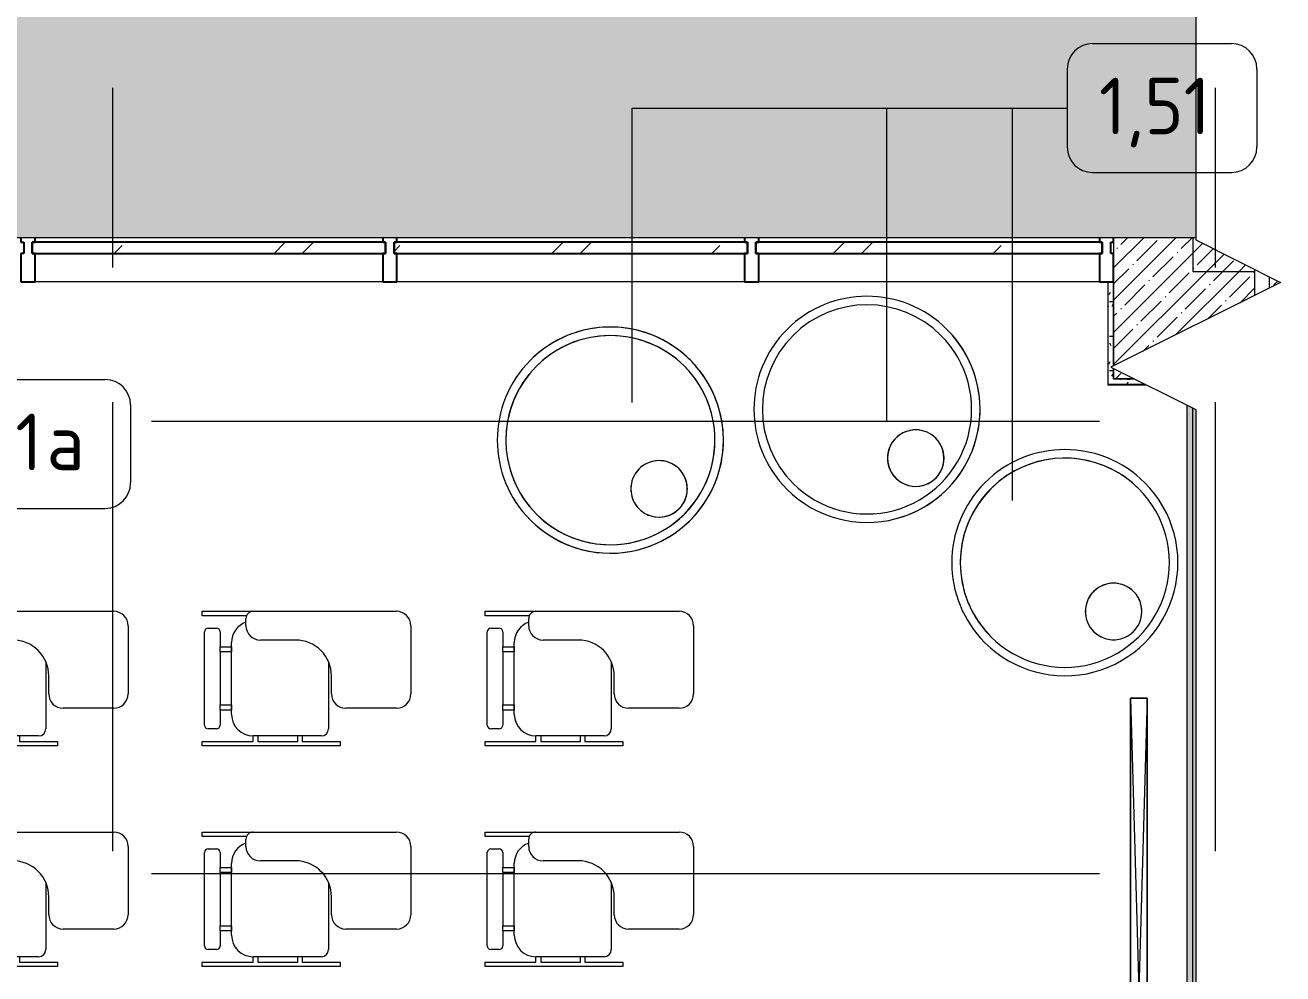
# Model space of a CAD drawing. Header units: millimetres. Extents: x 957 to 228198, y -8553 to 29000.
# Drawn here: x 70102 to 74551, y 13045 to 16401 of the extents above; entities that cross this region are included whole.
import ezdxf

# ---------------------------------------------------------------- set-up
doc = ezdxf.new("R2010")
doc.units = ezdxf.units.MM
doc.linetypes.add('Осевая', pattern=[3175, 635, -476.25, 1587.5, -476.25])
for name, color, linetype, lineweight in [('A-DETL', 7, 'Continuous', 9), ('A-DETL-GENF', 7, 'Continuous', 9), ('A-GLAZ-CURT', 7, 'Continuous', 9), ('A-GLAZ-CURT-1', 7, 'Continuous', 25), ('A-GLAZ-CWMG', 7, 'Continuous', 9), ('A-GLAZ-CWMG-1', 7, 'Continuous', 25), ('A-WALL', 7, 'Continuous', 9), ('I-FURN-IDEN', 7, 'Continuous', 9), ('I-WALL', 7, 'Continuous', 9), ('S-COLS', 7, 'Continuous', 9), ('Оси', 7, 'Continuous', 9), ('Оси-2', 7, 'Осевая', 9)]:
    doc.layers.add(name, color=color, linetype=linetype, lineweight=lineweight)
for name, color, linetype, lineweight, true_color in [('A-DETL-GENF-2', 7, 'Continuous', 9, 0xd4d4d4), ('A-WALL-1', 9, 'Continuous', 9, 0x808080), ('A-WALL-FNSH-1', 9, 'Continuous', 9, 0x808080), ('I-FURN-1', 9, 'Continuous', 9, 0x808080)]:
    doc.layers.add(name, color=color, linetype=linetype, lineweight=lineweight, true_color=true_color)
doc.styles.add('GOST Common_3', font='GOST_Common.ttf', dxfattribs={"height": 200})
pattern_1 = [(45, (-10247.55, 0), (-57.02463, 57.02463), []), (45, (-10190.526, 0), (-57.02463, 57.02463), [100.806, -20.161, 3.353, -16.808])]
pattern_2 = [(0, (-10247.55, 0), (121.92, 30.48), [10.058, -81.382, 10.058, -81.382, -487.68]), (0, (-10247.55, 0), (121.92, 30.48), [-182.88, 10.058, -172.822, 10.058, -81.382, -213.36]), (0, (-10247.55, 0), (121.92, 30.48), [-457.2, 10.058, -50.902, 10.058, -142.342]), (120, (-10201.83, 15.24), (-87.356454, 90.345817), [10.058, -81.382, 10.058, -81.382, -487.68]), (120, (-10201.83, 15.24), (-87.356454, 90.345817), [-182.88, 10.058, -172.822, 10.058, -81.382, -213.36]), (120, (-10201.83, 15.24), (-87.356454, 90.345817), [-457.2, 10.058, -50.902, 10.058, -142.342]), (240, (-10186.59, 76.2), (-34.563546, -120.825817), [10.058, -81.382, 10.058, -81.382, -487.68]), (240, (-10186.59, 76.2), (-34.563546, -120.825817), [-182.88, 10.058, -172.822, 10.058, -81.382, -213.36]), (240, (-10186.59, 76.2), (-34.563546, -120.825817), [-457.2, 10.058, -50.902, 10.058, -142.342])]

# ---------------------------------------------------------------- blocks, each defined once
blk = doc.blocks.new('Прямоугольный импост - Импост структурный с накладкой - 160мм-V56-План расстановки мебели и оборудования 3 этажа в осях 12-23')
at = {"layer": 'A-GLAZ-CWMG-1'}
for p, q in [((-50, 40), (-50, 140)), ((-50, 140), (0, 140)), ((0, 140), (0, 40)), ((-40, 40), (-50, 40)), ((-50, -17), (-50, 0)), ((-50, 0), (-40, 0)), ((-40, 0), (-40, 40)), ((-10, 40), (-10, 0)), ((0, 40), (-10, 40)), ((-10, 0), (0, 0)), ((0, 0), (0, -17))]:
    blk.add_line(p, q, dxfattribs=at)
blk = doc.blocks.new('Системная панель - Стекло - 40мм-30335157-План расстановки мебели и оборудования 3 этажа в осях 12-23')
at = {"layer": 'A-GLAZ-CURT'}
h = blk.add_hatch(dxfattribs=at)
h.set_pattern_fill('FP_53', color=256, style=0, pattern_type=2)
h.set_pattern_definition([(45, (-82380, -15533), (-282.8427, 282.8427), [200, -600]), (45, (-82580, -15633), (-282.8427, 282.8427), [600, -200]), (45, (-82180, -15733), (-282.8427, 282.8427), [200, -600])])
h.paths.add_polyline_path([(625, -40), (625, 0), (-625, 0), (-625, -40), (615, -40)])
at = {"layer": 'A-GLAZ-CURT-1'}
for p, q in [((625, 0), (-625, 0)), ((-625, 0), (-625, -40)), ((-625, -40), (625, -40)), ((625, -40), (625, 0))]:
    blk.add_line(p, q, dxfattribs=at)
blk = doc.blocks.new('Прямоугольный импост - Импост структурный с накладкой - 160мм-23562108-План расстановки мебели и оборудования 3 этажа в осях 12-23')
at = {"layer": 'A-GLAZ-CWMG'}
blk.add_line((82895, 15493), (81665, 15493), dxfattribs=at)
blk = doc.blocks.new('Прямоугольный импост - Импост структурный с накладкой - 160мм-30335135-План расстановки мебели и оборудования 3 этажа в осях 12-23')
at = {"layer": 'A-GLAZ-CWMG-1'}
for p, q in [((-25, 40), (-25, 140)), ((-25, 140), (25, 140)), ((25, 140), (25, 40)), ((-15, 40), (-25, 40)), ((-25, -17), (-25, 0)), ((-25, 0), (-15, 0)), ((-15, 0), (-15, 40)), ((15, 40), (15, 0)), ((25, 40), (15, 40)), ((15, 0), (25, 0)), ((25, 0), (25, -17))]:
    blk.add_line(p, q, dxfattribs=at)
blk = doc.blocks.new('Системная панель - Стекло - 40мм-V66-План расстановки мебели и оборудования 3 этажа в осях 12-23')
at = {"layer": 'A-GLAZ-CURT'}
h = blk.add_hatch(dxfattribs=at)
h.set_pattern_fill('FP_58', color=256, style=0, pattern_type=2)
h.set_pattern_definition([(45, (-81100, -15533), (-282.8427, 282.8427), [200, -600]), (45, (-81300, -15633), (-282.8427, 282.8427), [600, -200]), (45, (-80900, -15733), (-282.8427, 282.8427), [200, -600])])
h.paths.add_polyline_path([(625, -40), (625, 0), (-625, 0), (-625, -40), (615, -40)])
at = {"layer": 'A-GLAZ-CURT-1'}
for p, q in [((625, 0), (-625, 0)), ((-625, 0), (-625, -40)), ((-625, -40), (625, -40)), ((625, -40), (625, 0))]:
    blk.add_line(p, q, dxfattribs=at)
blk = doc.blocks.new('Прямоугольный импост - Импост структурный с накладкой - 160мм-23562109-План расстановки мебели и оборудования 3 этажа в осях 12-23')
at = {"layer": 'A-GLAZ-CWMG'}
blk.add_line((81615, 15493), (80385, 15493), dxfattribs=at)
blk = doc.blocks.new('Прямоугольный импост - Импост структурный с накладкой - 160мм-30335136-План расстановки мебели и оборудования 3 этажа в осях 12-23')
at = {"layer": 'A-GLAZ-CWMG-1'}
for p, q in [((-25, 40), (-25, 140)), ((-25, 140), (25, 140)), ((25, 140), (25, 40)), ((-15, 40), (-25, 40)), ((-25, -17), (-25, 0)), ((-25, 0), (-15, 0)), ((-15, 0), (-15, 40)), ((15, 40), (15, 0)), ((25, 40), (15, 40)), ((15, 0), (25, 0)), ((25, 0), (25, -17))]:
    blk.add_line(p, q, dxfattribs=at)
blk = doc.blocks.new('Системная панель - Стекло - 40мм-V68-План расстановки мебели и оборудования 3 этажа в осях 12-23')
at = {"layer": 'A-GLAZ-CURT'}
h = blk.add_hatch(dxfattribs=at)
h.set_pattern_fill('FP_61', color=256, style=0, pattern_type=2)
h.set_pattern_definition([(45, (-83647.5, -15533), (-282.8427, 282.8427), [200, -600]), (45, (-83847.5, -15633), (-282.8427, 282.8427), [600, -200]), (45, (-83447.5, -15733), (-282.8427, 282.8427), [200, -600])])
h.paths.add_polyline_path([(-612.5, -40), (612.5, -40), (612.5, 0), (-612.5, 0)])
at = {"layer": 'A-GLAZ-CURT-1'}
for p, q in [((612.5, 0), (-612.5, 0)), ((-612.5, 0), (-612.5, -40)), ((-612.5, -40), (612.5, -40)), ((612.5, -40), (612.5, 0))]:
    blk.add_line(p, q, dxfattribs=at)
blk = doc.blocks.new('Прямоугольный импост - Импост структурный с накладкой - 160мм-23562112-План расстановки мебели и оборудования 3 этажа в осях 12-23')
at = {"layer": 'A-GLAZ-CWMG'}
blk.add_line((84150, 15493), (82945, 15493), dxfattribs=at)
blk = doc.blocks.new('Chair - Tablet Arm - Chair - Tablet Arm-26234702-План расстановки мебели и оборудования 3 этажа в осях 12-23')
at = {"layer": 'I-FURN-1'}
for p, q in [((-416.6, -353.4), (-416.6, 134.5)), ((-416.6, 134.5), (-401.3, 134.5)), ((-401.3, 134.5), (-401.3, -45.4)), ((43.2, 134.5), (58.6, 134.5)), ((43.2, -22.1), (43.2, 134.5)), ((58.6, 134.5), (58.6, -45.4)), ((-356.8, 84.1), (-356.8, 113.6)), ((-344.1, 126.3), (-13.9, 126.3)), ((-1.2, 113.6), (-1.2, 84.1)), ((-291, 71.4), (-344.1, 71.4)), ((-291, 30.8), (-291, 71.4)), ((-291, 71.4), (-272.7, 71.4)), ((-272.7, 71.4), (-272.7, 30.8)), ((-84.8, 71.4), (-272.7, 71.4)), ((-84.8, 30.8), (-84.8, 71.4)), ((-84.8, 71.4), (-66.9, 71.4)), ((-66.9, 71.4), (-66.9, 30.8)), ((-13.9, 71.4), (-66.9, 71.4)), ((-306, 30.8), (-291, 30.8)), ((-272.7, 30.8), (-291, 30.8)), ((-291, 30.8), (-272.7, 30.8)), ((-272.7, 30.8), (-84.8, 30.8)), ((-66.9, 30.8), (-84.8, 30.8)), ((-84.8, 30.8), (-66.9, 30.8)), ((-66.9, 30.8), (-52, 30.8)), ((7.8, -20), (33.2, -20)), ((-401.3, -45.4), (-382.2, -45.4)), ((-401.3, -62.4), (-401.3, -203.3)), ((-382.2, -62.4), (-401.3, -62.4)), ((-382.2, -286.7), (-382.2, -45.4)), ((-43, -195.5), (-43, -70.8)), ((58.6, -45.4), (58.6, -552.3)), ((-401.3, -203.3), (-382.2, -203.3)), ((-401.3, -218.4), (-401.3, -353.4)), ((-382.2, -218.4), (-401.3, -218.4)), ((-401.3, -353.4), (-416.6, -353.4)), ((-122.6, -312.1), (-356.8, -312.1)), ((-233.5, -322.5), (-170, -322.5)), ((-119.8, -312.1), (-122.6, -312.1)), ((-284.3, -552.3), (-284.3, -373.3)), ((7.8, -603.1), (-233.5, -603.1))]:
    blk.add_line(p, q, dxfattribs=at)
for centre, radius, start, end in [((-344.1, 113.6), 12.7, 90, 180), ((-13.9, 113.6), 12.7, 0, 90), ((-344.1, 84.1), 12.7, 180, 270), ((-13.9, 84.1), 12.7, 270, 0), ((-306, -45.4), 76.2, 90, 180), ((-52, -45.4), 76.2, 19.4712, 90), ((7.8, -70.8), 50.8, 90, 180), ((33.2, -45.4), 25.4, 0, 90), ((-170, -195.5), 127, 270, 360), ((-356.8, -286.7), 25.4, 180, 270), ((-233.5, -373.3), 50.8, 90, 180), ((-233.5, -552.3), 50.8, 180, 270), ((7.8, -552.3), 50.8, 270, 0)]:
    blk.add_arc(centre, radius, start, end, dxfattribs=at)
blk = doc.blocks.new('Пуф мешок средний - 1_52-26236514-План расстановки мебели и оборудования 3 этажа в осях 12-23')
at = {"layer": 'I-FURN-1'}
for centre, radius, start, end in [((0, 0), 400, 360, 180), ((0, 0), 400, 90, 180), ((0, 0), 370, 21.1765, 180), ((0, 0), 370, 0, 180), ((0, 0), 400, 60, 90), ((0, 0), 400, 30, 60), ((0, 0), 400, 10, 30), ((0, 0), 370, 360, 21.1765), ((0, 0), 400, 0, 10), ((0, 0), 400, 180, 360), ((0, 0), 400, 180, 290), ((0, 0), 370, 180, 222.3529), ((0, 0), 370, 180, 360), ((0, 0), 370, 222.3529, 360), ((0, 0), 400, 350, 360), ((0, 0), 400, 320, 350), ((0, -243.8), 100, 360, 180), ((0, -243.8), 100, 120, 180), ((0, -243.8), 100, 75, 120), ((0, -243.8), 100, 30, 75), ((0, -243.8), 100, 0, 30), ((0, -243.8), 100, 180, 195), ((0, -243.8), 100, 180, 210), ((0, -243.8), 100, 195, 360), ((0, -243.8), 100, 330, 360), ((0, 0), 400, 290, 320), ((0, -243.8), 100, 210, 270), ((0, -243.8), 100, 315, 330), ((0, -243.8), 100, 270, 285), ((0, -243.8), 100, 285, 315)]:
    blk.add_arc(centre, radius, start, end, dxfattribs=at)
blk = doc.blocks.new('Пуф мешок средний - 1_52-V163-План расстановки мебели и оборудования 3 этажа в осях 12-23')
at = {"layer": 'I-FURN-1'}
for centre, radius, start, end in [((0, 0), 400, 360, 180), ((0, 0), 400, 90, 180), ((0, 0), 370, 360, 180), ((0, 0), 370, 0, 180), ((0, 0), 400, 0, 90), ((0, 0), 400, 180, 360), ((0, 0), 400, 180, 240), ((0, 0), 370, 180, 360), ((0, 0), 370, 180, 360), ((0, 0), 400, 330, 360), ((0, -243.8), 100, 360, 180), ((0, -243.8), 100, 0, 165), ((0, 0), 400, 240, 330), ((0, -243.8), 100, 165, 180), ((0, -243.8), 100, 180, 360), ((0, -243.8), 100, 180, 345), ((0, -243.8), 100, 345, 360)]:
    blk.add_arc(centre, radius, start, end, dxfattribs=at)
blk = doc.blocks.new('Пуф мешок средний - 1_52-V164-План расстановки мебели и оборудования 3 этажа в осях 12-23')
at = {"layer": 'I-FURN-1'}
blk.add_line((-314.6, 194.8), (-314.6, 194.8), dxfattribs=at)
for centre, radius, start, end in [((0, 0), 400, 360, 180), ((0, 0), 400, 0, 180), ((0, 0), 370, 360, 180), ((0, 0), 370, 0, 148.2268), ((0, 0), 370, 148.2353, 180), ((0, 0), 400, 180, 360), ((0, 0), 370, 180, 360), ((0, 0), 370, 180, 360), ((0, 0), 400, 180, 360), ((0, -243.8), 100, 360, 180), ((0, -243.8), 100, 16.6605, 180), ((0, -243.8), 100, 0, 16.126), ((0, -243.8), 100, 180, 360), ((0, -243.8), 100, 180, 195), ((0, -243.8), 100, 330, 360), ((0, -243.8), 100, 195, 210), ((0, -243.8), 100, 210, 225), ((0, -243.8), 100, 285, 330), ((0, -243.8), 100, 225, 240), ((0, -243.8), 100, 240, 285)]:
    blk.add_arc(centre, radius, start, end, dxfattribs=at)
blk = doc.blocks.new('Перегородка - 4_39-26237878-План расстановки мебели и оборудования 3 этажа в осях 12-23')
at = {"layer": 'I-FURN-1'}
for p, q in [((0, 0), (2040, 58.2)), ((0, 58.2), (2040, 0)), ((2040, 58.2), (0, 58.2)), ((0, 58.2), (0, 0)), ((0, 0), (0, 58.2)), ((0, 58.2), (2040, 58.2)), ((2040, 0), (2040, 58.2)), ((2040, 58.2), (2040, 0)), ((0, 0), (2040, 0)), ((2040, 0), (0, 0))]:
    blk.add_line(p, q, dxfattribs=at)
blk = doc.blocks.new('DET_L_Линия разрыва - М100-V261-План расстановки мебели и оборудования 3 этажа в осях 12-23')
at = {"layer": 'A-DETL-GENF'}
for p, q in [((11889.9, 300), (11739.9, 0)), ((12189.9, -300), (11889.9, 300)), ((11739.9, 0), (0, 0)), ((12339.9, 0), (12189.9, -300)), ((24073.2, 0), (12339.9, 0))]:
    blk.add_line(p, q, dxfattribs=at)
blk = doc.blocks.new('Марка_Мебель - В прямоуг_Balcon_Марка-25523697-План расстановки мебели и оборудования 3 этажа в осях 12-23')
at = {"layer": 'I-FURN-IDEN'}
for p, q in [((-2.455, 2.278), (2.455, 2.278)), ((-3.355, 1.378), (-3.355, -1.384)), ((3.355, 1.378), (3.355, -1.378)), ((-2.461, -2.278), (2.455, -2.278))]:
    blk.add_line(p, q, dxfattribs=at)
for centre, radius, start, end in [((-2.455, 1.378), 0.9, 90, 180), ((2.455, 1.378), 0.9, 0, 90), ((-2.461, -1.384), 0.893, 180, 270), ((2.455, -1.378), 0.9, 270, 0)]:
    blk.add_arc(centre, radius, start, end, dxfattribs=at)

msp = doc.modelspace()

# ---------------------------------------------------------------- hatches: boundary and pattern name
at = {"layer": 'A-DETL-GENF-2'}
h = msp.add_hatch(color=256, dxfattribs=at)
h.paths.add_polyline_path([(74551, -258), (74551, 3300), (65610.4, 3300), (65610.4, -258), (68738.3, -258)])
h.paths.add_polyline_path([(31762.4, 15358), (31762.4, 15358), (31762.4, 17006.7)])
h.paths.add_polyline_path([(56312.4, 11900), (56312.4, 27358), (31662.4, 27358), (31662.4, 23858), (28262.4, 23858), (28262.4, 23799.7), (28495.1, 23799.7), (28495.1, 15358), (32132.4, 15358), (32132.4, 11900), (55912.4, 11900)])
h.paths.add_polyline_path([(68292.4, 15650), (74243.1, 15650), (74243.1, 18590), (63792.4, 18590), (63792.4, 15650), (68282.4, 15650)])
at = {"layer": 'I-WALL'}
h = msp.add_hatch(dxfattribs=at)
h.set_pattern_fill('FP_17', color=256, style=0, pattern_type=2)
h.set_pattern_definition(pattern_1)
h.paths.add_polyline_path([(74243.1, 15530), (74452.4, 15530), (74452.4, 15536.2), (74243.1, 15640.9), (74243.1, 15650), (74232.4, 15650), (74232.4, 15530)])
h = msp.add_hatch(dxfattribs=at)
h.set_pattern_fill('FP_68', color=256, style=0, pattern_type=2)
h.set_pattern_definition(pattern_2)
h.paths.add_polyline_path([(73943.1, 15130), (73952.4, 15130), (73952.4, 15186.2), (73943.1, 15190.9), (73952.4, 15195.6), (73952.4, 15493), (73932.4, 15493), (73932.4, 15130)])
h = msp.add_hatch(dxfattribs=at)
h.set_pattern_fill('FP_17', color=256, style=0, pattern_type=2)
h.set_pattern_definition(pattern_1)
h.paths.add_polyline_path([(74502.4, 15470.6), (74543.1, 15490.9), (74502.4, 15511.2), (74502.4, 15490.9)])
h = msp.add_hatch(dxfattribs=at)
h.set_pattern_fill('FP_68', color=256, style=0, pattern_type=2)
h.set_pattern_definition(pattern_2)
h.paths.add_polyline_path([(73952.4, 15130), (74064.9, 15130), (74024.9, 15150), (73952.4, 15150)])
h = msp.add_hatch(dxfattribs=at)
h.set_pattern_fill('FP_68', color=256, style=0, pattern_type=2)
h.set_pattern_definition(pattern_2)
h.paths.add_polyline_path([(74212.4, 11880), (74232.4, 11880), (74232.4, 15046.2), (74212.4, 15056.2), (74212.4, 11900)])
h = msp.add_hatch(dxfattribs=at)
h.set_pattern_fill('FP_17', color=256, style=0, pattern_type=2)
h.set_pattern_definition(pattern_1)
h.paths.add_polyline_path([(74232.5, 4050), (74243.1, 4050), (74243.1, 15040.9), (74232.4, 15046.2), (74232.4, 4050)])
at = {"layer": 'S-COLS'}
h = msp.add_hatch(dxfattribs=at)
h.set_pattern_fill('FP_17', color=256, style=0, pattern_type=2)
h.set_pattern_definition(pattern_1)
h.paths.add_polyline_path([(73952.4, 15150), (74024.9, 15150), (73952.4, 15186.2)])
h.paths.add_polyline_path([(73952.4, 15195.6), (74452.4, 15445.6), (74452.4, 15530), (74232.4, 15530), (74232.4, 15650), (73952.4, 15650), (73952.4, 15278.8)])

# ---------------------------------------------------------------- linework, layer by layer
at = {"layer": 'A-DETL'}
msp.add_line((63792.4, 15650), (74243.1, 15650), dxfattribs=at)
at = {"layer": 'A-WALL'}
for p, q in [((74064.9, 15130), (73952.4, 15130)), ((74232.4, 11120), (74232.4, 15046.2)), ((74212.4, 11900), (74212.4, 14997.5))]:
    msp.add_line(p, q, dxfattribs=at)
at = {"layer": 'A-WALL-1'}
for p, q in [((74232.4, 15650), (74232.4, 15530)), ((74232.4, 15530), (74452.4, 15530)), ((74452.4, 15530), (74452.4, 15536.2)), ((73932.4, 15493), (73932.4, 15130)), ((73952.4, 15493), (73932.4, 15493)), ((73952.4, 15195.6), (73952.4, 15493)), ((74502.4, 15511.2), (74502.4, 15470.6)), ((73952.4, 15150), (73952.4, 15186.2)), ((74024.9, 15150), (73952.4, 15150))]:
    msp.add_line(p, q, dxfattribs=at)
at = {"layer": 'A-WALL-FNSH-1'}
for p, q in [((73932.4, 15493), (73931.4, 15493)), ((73931.4, 15493), (73931.4, 15129)), ((73931.4, 15129), (74066.9, 15129)), ((73952.4, 15130), (73932.4, 15130)), ((74211.4, 15056.7), (74211.4, 11901)), ((74212.4, 14997.5), (74212.4, 15056.2))]:
    msp.add_line(p, q, dxfattribs=at)
at = {"layer": 'I-FURN-IDEN'}
for p, q in [((72249.6, 16107.6), (73788.2, 16107.6)), ((72249.6, 15066.4), (72249.6, 16107.6)), ((73150.2, 16107.6), (73788.2, 16107.6)), ((73150.2, 15000), (73150.2, 16107.6)), ((73595.3, 16107.6), (73788.2, 16107.6)), ((73595.3, 14719.3), (73595.3, 16107.6))]:
    msp.add_line(p, q, dxfattribs=at)
at = {"layer": 'S-COLS'}
for p, q in [((73952.4, 15650), (73952.4, 15195.6)), ((74452.4, 15445.6), (74452.4, 15536.2)), ((73952.4, 15186.2), (73952.4, 15150)), ((73952.4, 15150), (74024.9, 15150))]:
    msp.add_line(p, q, dxfattribs=at)
at = {"layer": 'Оси'}
for p, q in [((71402.4, 15000), (73902.4, 15000)), ((71402.4, 13400), (73902.4, 13400))]:
    msp.add_line(p, q, dxfattribs=at)
at = {"layer": 'Оси-2'}
for p, q in [((70412.4, -331.5), (70412.4, 25030)), ((74312.4, -331.5), (74312.4, 24898.1)), ((28163.2, 15000), (71402.4, 15000)), ((28163.2, 13400), (71402.4, 13400))]:
    msp.add_line(p, q, dxfattribs=at)

# ---------------------------------------------------------------- block references
at = {"layer": 'A-DETL-GENF', "rotation": 90.00000000000031}
msp.add_blockref('DET_L_Линия разрыва - М100-V261-План расстановки мебели и оборудования 3 этажа в осях 12-23', (74243.1, 3301.1), dxfattribs=at)
at = {"layer": 'A-GLAZ-CURT'}
for name, p in [('Системная панель - Стекло - 40мм-V66-План расстановки мебели и оборудования 3 этажа в осях 12-23', (70752.4, 15633)), ('Системная панель - Стекло - 40мм-30335157-План расстановки мебели и оборудования 3 этажа в осях 12-23', (72032.4, 15633)), ('Системная панель - Стекло - 40мм-V68-План расстановки мебели и оборудования 3 этажа в осях 12-23', (73299.9, 15633))]:
    msp.add_blockref(name, p, dxfattribs=at)
at = {"layer": 'A-GLAZ-CWMG', "extrusion": (0, 0, -1), "rotation": 180}
for name, p in [('Прямоугольный импост - Импост структурный с накладкой - 160мм-30335136-План расстановки мебели и оборудования 3 этажа в осях 12-23', (-70112.4, 15633)), ('Прямоугольный импост - Импост структурный с накладкой - 160мм-30335135-План расстановки мебели и оборудования 3 этажа в осях 12-23', (-71392.4, 15633)), ('Прямоугольный импост - Импост структурный с накладкой - 160мм-30335136-План расстановки мебели и оборудования 3 этажа в осях 12-23', (-72672.4, 15633)), ('Прямоугольный импост - Импост структурный с накладкой - 160мм-V56-План расстановки мебели и оборудования 3 этажа в осях 12-23', (-73952.4, 15633))]:
    msp.add_blockref(name, p, dxfattribs=at)
at = {"layer": 'A-GLAZ-CWMG'}
for name in ['Прямоугольный импост - Импост структурный с накладкой - 160мм-23562109-План расстановки мебели и оборудования 3 этажа в осях 12-23', 'Прямоугольный импост - Импост структурный с накладкой - 160мм-23562108-План расстановки мебели и оборудования 3 этажа в осях 12-23', 'Прямоугольный импост - Импост структурный с накладкой - 160мм-23562112-План расстановки мебели и оборудования 3 этажа в осях 12-23']:
    msp.add_blockref(name, (-10247.6, 0), dxfattribs=at)
at = {"layer": 'I-FURN-1'}
for name, p, rotation in [('Пуф мешок средний - 1_52-V163-План расстановки мебели и оборудования 3 этажа в осях 12-23', (73080.1, 15041.8), 44.99999999999969), ('Пуф мешок средний - 1_52-26236514-План расстановки мебели и оборудования 3 этажа в осях 12-23', (72172.4, 14933), 44.99999999999969), ('Пуф мешок средний - 1_52-V164-План расстановки мебели и оборудования 3 этажа в осях 12-23', (73779.9, 14499.5), 44.99999999999969), ('Chair - Tablet Arm - Chair - Tablet Arm-26234702-План расстановки мебели и оборудования 3 этажа в осях 12-23', (69863.5, 14269), 89.99999999999979), ('Chair - Tablet Arm - Chair - Tablet Arm-26234702-План расстановки мебели и оборудования 3 этажа в осях 12-23', (70863.5, 14269), 89.99999999999979), ('Chair - Tablet Arm - Chair - Tablet Arm-26234702-План расстановки мебели и оборудования 3 этажа в осях 12-23', (71863.5, 14269), 89.99999999999979), ('Перегородка - 4_39-26237878-План расстановки мебели и оборудования 3 этажа в осях 12-23', (74012.4, 14020), 269.9999999999998), ('Chair - Tablet Arm - Chair - Tablet Arm-26234702-План расстановки мебели и оборудования 3 этажа в осях 12-23', (69863.5, 13488.2), 89.99999999999979), ('Chair - Tablet Arm - Chair - Tablet Arm-26234702-План расстановки мебели и оборудования 3 этажа в осях 12-23', (70863.5, 13488.2), 89.99999999999979), ('Chair - Tablet Arm - Chair - Tablet Arm-26234702-План расстановки мебели и оборудования 3 этажа в осях 12-23', (71863.5, 13488.2), 89.99999999999979)]:
    msp.add_blockref(name, p, dxfattribs=dict(at, rotation=rotation))
at = {"layer": 'I-FURN-IDEN', "xscale": 99.99999999999993, "yscale": 99.99999999999993, "zscale": 99.99999999999993}
for p in [(74123.7, 16107.6), (70140.1, 14919.6)]:
    msp.add_blockref('Марка_Мебель - В прямоуг_Balcon_Марка-25523697-План расстановки мебели и оборудования 3 этажа в осях 12-23', p, dxfattribs=at)

# ---------------------------------------------------------------- texts
at = {"layer": 'I-FURN-IDEN', "char_height": 200, "attachment_point": 1, "style": 'GOST Common_3'}
for s, insert, width in [('1,51', (73900.7, 16214.7), 505.063), ('1,1', (69907.1, 15026.6), 328.692), ('\\fGOST Common|b0|i0|c204|p34|;а', (70178.3, 15026.6), 200.422)]:
    msp.add_mtext(s, dxfattribs=dict(at, insert=insert, width=width))

doc.saveas('drawing.dxf')
